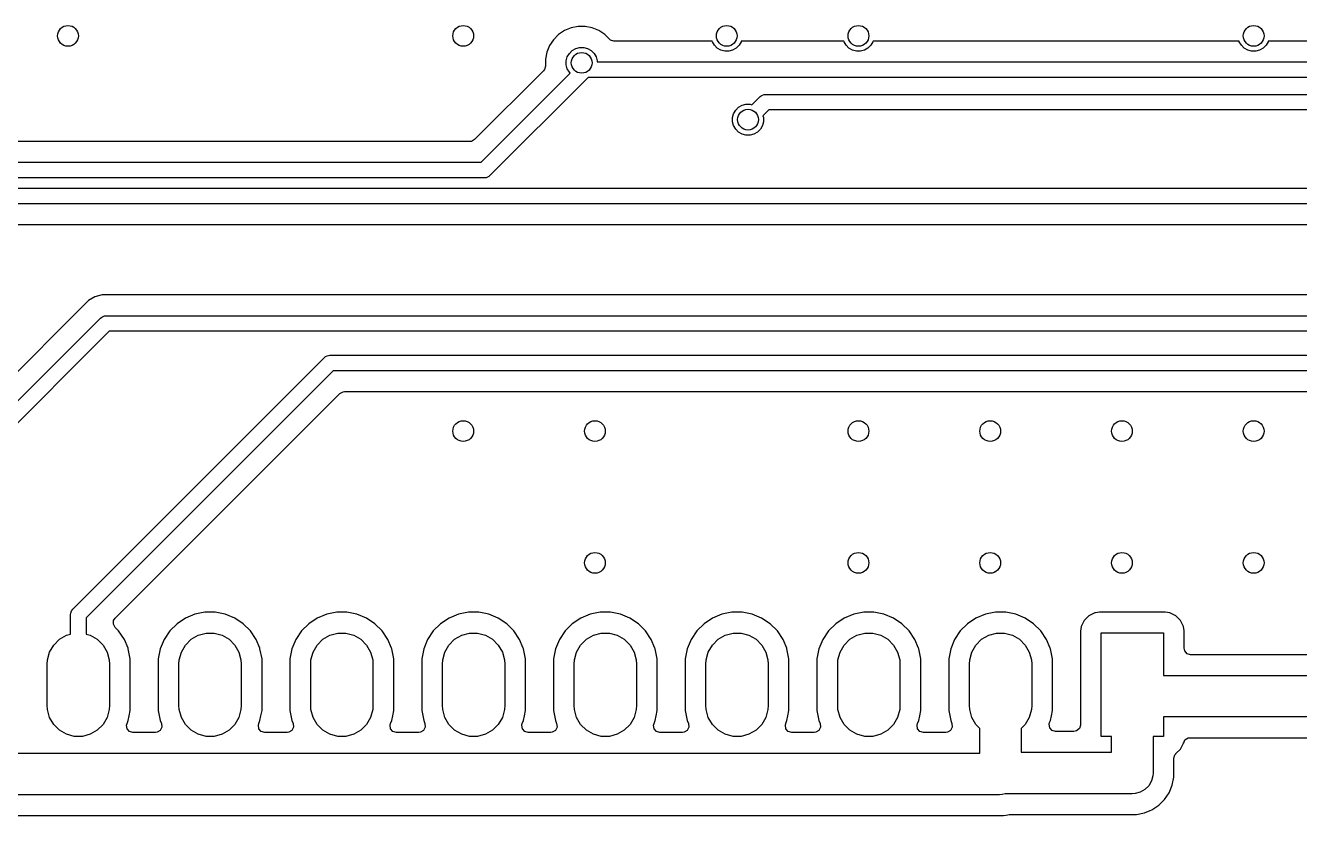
# Model space of a CAD drawing. Extents: x 2.6 to 14.2, y -9.4 to -3.8.
# Drawn here: x 4.151 to 5.118, y -8.422 to -7.823 of the extents above; entities that cross this region are included whole.
import ezdxf

# ---------------------------------------------------------------- set-up
doc = ezdxf.new("R2010")
doc.units = 0
doc.header["$MEASUREMENT"] = 0
doc.layers.add('BLACK', color=7, linetype='CONTINUOUS')

msp = doc.modelspace()

# ---------------------------------------------------------------- linework, layer by layer
at = {"layer": 'BLACK', "linetype": 'CONTINUOUS'}
for p, q in [((4.55558, -7.82959), (4.55174, -7.83344)), ((4.5601, -7.82658), (4.55558, -7.82959)), ((4.55558, -7.82959), (4.55558, -7.82959)), ((4.56512, -7.8245), (4.5601, -7.82658)), ((4.5601, -7.82658), (4.5601, -7.82658)), ((4.57045, -7.82344), (4.56512, -7.8245)), ((4.56512, -7.8245), (4.56512, -7.8245)), ((4.57588, -7.82344), (4.57045, -7.82344)), ((4.57045, -7.82344), (4.57045, -7.82344)), ((4.58121, -7.8245), (4.57588, -7.82344)), ((4.57588, -7.82344), (4.57588, -7.82344)), ((4.58622, -7.82658), (4.58121, -7.8245)), ((4.58121, -7.8245), (4.58121, -7.8245)), ((4.58623, -7.82658), (4.58622, -7.82658)), ((4.59074, -7.82959), (4.58623, -7.82658)), ((4.59422, -7.83307), (4.59074, -7.82959)), ((4.59074, -7.82959), (4.59074, -7.82959)), ((4.54872, -7.83795), (4.54664, -7.84297)), ((4.55174, -7.83344), (4.54872, -7.83795)), ((4.54872, -7.83795), (4.54872, -7.83795)), ((4.55174, -7.83344), (4.55174, -7.83344)), ((4.56379, -7.84383), (4.56597, -7.84165)), ((4.56597, -7.84165), (4.56864, -7.8401)), ((4.56864, -7.8401), (4.57162, -7.83931)), ((4.57162, -7.83931), (4.5747, -7.83931)), ((4.5747, -7.83931), (4.57768, -7.8401)), ((4.57768, -7.8401), (4.58035, -7.84165)), ((4.58035, -7.84165), (4.58253, -7.84383)), ((4.59503, -7.83372), (4.59422, -7.83307)), ((4.59767, -7.8345), (4.59503, -7.83372)), ((4.67217, -7.8345), (4.59767, -7.8345)), ((4.67232, -7.83506), (4.67217, -7.8345)), ((4.67386, -7.83773), (4.67232, -7.83506)), ((4.67604, -7.83991), (4.67386, -7.83773)), ((4.67871, -7.84146), (4.67604, -7.83991)), ((4.68169, -7.84225), (4.67871, -7.84146)), ((4.68478, -7.84225), (4.68169, -7.84225)), ((4.68775, -7.84146), (4.68478, -7.84225)), ((4.69042, -7.83991), (4.68775, -7.84146)), ((4.6926, -7.83773), (4.69042, -7.83991)), ((4.69415, -7.83506), (4.6926, -7.83773)), ((4.6943, -7.8345), (4.69415, -7.83506)), ((4.77217, -7.8345), (4.6943, -7.8345)), ((4.77232, -7.83506), (4.77217, -7.8345)), ((4.77386, -7.83773), (4.77232, -7.83506)), ((4.77604, -7.83991), (4.77386, -7.83773)), ((4.77871, -7.84146), (4.77604, -7.83991)), ((4.78169, -7.84225), (4.77871, -7.84146)), ((4.78478, -7.84225), (4.78169, -7.84225)), ((4.78775, -7.84146), (4.78478, -7.84225)), ((4.79042, -7.83991), (4.78775, -7.84146)), ((4.7926, -7.83773), (4.79042, -7.83991)), ((4.79415, -7.83506), (4.7926, -7.83773)), ((4.7943, -7.8345), (4.79415, -7.83506)), ((5.07217, -7.8345), (4.7943, -7.8345)), ((5.07232, -7.83506), (5.07217, -7.8345)), ((5.07386, -7.83773), (5.07232, -7.83506)), ((5.07604, -7.83991), (5.07386, -7.83773)), ((5.07871, -7.84146), (5.07604, -7.83991)), ((5.08169, -7.84225), (5.07871, -7.84146)), ((5.08478, -7.84225), (5.08169, -7.84225)), ((5.08775, -7.84146), (5.08478, -7.84225)), ((5.09042, -7.83991), (5.08775, -7.84146)), ((5.0926, -7.83773), (5.09042, -7.83991)), ((5.09415, -7.83506), (5.0926, -7.83773)), ((5.0943, -7.8345), (5.09415, -7.83506)), ((5.37842, -7.8345), (5.0943, -7.8345)), ((4.54664, -7.84297), (4.54558, -7.8483)), ((4.54558, -7.8483), (4.54558, -7.85352)), ((4.54664, -7.84297), (4.54664, -7.84297)), ((4.56145, -7.84947), (4.56225, -7.8465)), ((4.56145, -7.85256), (4.56145, -7.84947)), ((4.56225, -7.8465), (4.56379, -7.84383)), ((4.58253, -7.84383), (4.58407, -7.8465)), ((4.58407, -7.8465), (4.58487, -7.84947)), ((4.58487, -7.84947), (4.58487, -7.85027)), ((4.58487, -7.85027), (5.39248, -7.85027)), ((4.54415, -7.85697), (4.49183, -7.90929)), ((4.49693, -7.92649), (4.5645, -7.85892)), ((4.54481, -7.85616), (4.54415, -7.85697)), ((4.54558, -7.85352), (4.54481, -7.85616)), ((4.56225, -7.85554), (4.56145, -7.85256)), ((4.56379, -7.85821), (4.56225, -7.85554)), ((4.5645, -7.85892), (4.56379, -7.85821)), ((4.57795, -7.86204), (4.57734, -7.86279)), ((4.57832, -7.86208), (4.57795, -7.86204)), ((4.57734, -7.86279), (4.50355, -7.93657)), ((5.39492, -7.86208), (4.57832, -7.86208)), ((4.70238, -7.88282), (4.70852, -7.87668)), ((4.70852, -7.87668), (4.70942, -7.87595)), ((4.70942, -7.87595), (4.7103, -7.87558)), ((4.7103, -7.87558), (4.71155, -7.87507)), ((4.71155, -7.87507), (4.7127, -7.87495)), ((4.7127, -7.87495), (6.1221, -7.87495)), ((4.6877, -7.89261), (4.6885, -7.88963)), ((4.6885, -7.88963), (4.69004, -7.88696)), ((4.69004, -7.88696), (4.69222, -7.88478)), ((4.69222, -7.88478), (4.69489, -7.88324)), ((4.69489, -7.88324), (4.69787, -7.88244)), ((4.69787, -7.88244), (4.70095, -7.88244)), ((4.70095, -7.88244), (4.70238, -7.88282)), ((4.71515, -7.88676), (4.71074, -7.89118)), ((6.12454, -7.88676), (4.71515, -7.88676)), ((4.6877, -7.89569), (4.6877, -7.89261)), ((4.6885, -7.89867), (4.6877, -7.89569)), ((4.69004, -7.90134), (4.6885, -7.89867)), ((4.71032, -7.89867), (4.70878, -7.90134)), ((4.71112, -7.89569), (4.71032, -7.89867)), ((4.71074, -7.89118), (4.71112, -7.89261)), ((4.71112, -7.89261), (4.71112, -7.89569)), ((4.49183, -7.90929), (4.48941, -7.91061)), ((4.69222, -7.90352), (4.69004, -7.90134)), ((4.69489, -7.90506), (4.69222, -7.90352)), ((4.69787, -7.90586), (4.69489, -7.90506)), ((4.70095, -7.90586), (4.69787, -7.90586)), ((4.70393, -7.90506), (4.70095, -7.90586)), ((4.7066, -7.90352), (4.70393, -7.90506)), ((4.70878, -7.90134), (4.7066, -7.90352)), ((4.48838, -7.91072), (4.02694, -7.91072)), ((4.48941, -7.91061), (4.48838, -7.91072)), ((4.0298, -7.92649), (4.49693, -7.92649)), ((4.49938, -7.9383), (4.03224, -7.9383)), ((4.50053, -7.93819), (4.49938, -7.9383)), ((4.50163, -7.93773), (4.50053, -7.93819)), ((4.50266, -7.93731), (4.50163, -7.93773)), ((4.50355, -7.93657), (4.50266, -7.93731)), ((4.04632, -7.94624), (5.22906, -7.94624)), ((5.2315, -7.95806), (4.04877, -7.95806)), ((4.05732, -7.97382), (5.23436, -7.97382)), ((4.19878, -8.03152), (3.97376, -8.25654)), ((4.20372, -8.02867), (4.19878, -8.03152)), ((4.19878, -8.03152), (4.19878, -8.03152)), ((4.2064, -8.02795), (4.20372, -8.02867)), ((4.20372, -8.02867), (4.20372, -8.02867)), ((4.20372, -8.02867), (4.20372, -8.02867)), ((4.20924, -8.02719), (4.2064, -8.02795)), ((4.2064, -8.02795), (4.2064, -8.02795)), ((6.00595, -8.02719), (4.20924, -8.02719)), ((3.98693, -8.26567), (4.20791, -8.04469)), ((4.20791, -8.04469), (4.20881, -8.04395)), ((4.20881, -8.04395), (4.21006, -8.04344)), ((4.21006, -8.04344), (4.21094, -8.04307)), ((4.21094, -8.04307), (4.21209, -8.04296)), ((4.21209, -8.04296), (6.0145, -8.04296)), ((4.21454, -8.05477), (3.99701, -8.27229)), ((6.01695, -8.05477), (4.21454, -8.05477)), ((4.18693, -8.26567), (4.37788, -8.07472)), ((4.37788, -8.07472), (4.37878, -8.07398)), ((4.37878, -8.07398), (4.38003, -8.07347)), ((4.38003, -8.07347), (4.38091, -8.0731)), ((4.38091, -8.0731), (4.38206, -8.07299)), ((4.38206, -8.07299), (6.75609, -8.07299)), ((4.38451, -8.0848), (4.19701, -8.27229)), ((6.75853, -8.0848), (4.38451, -8.0848)), ((4.219, -8.2726), (4.38961, -8.102)), ((4.38961, -8.102), (4.39202, -8.10068)), ((4.39202, -8.10068), (4.39306, -8.10057)), ((4.39306, -8.10057), (6.73859, -8.10057)), ((4.18531, -8.26869), (4.18602, -8.26699)), ((4.18602, -8.26699), (4.1862, -8.26657)), ((4.1862, -8.26657), (4.18693, -8.26567)), ((4.28723, -8.26793), (4.27962, -8.26944)), ((4.29499, -8.26793), (4.28723, -8.26793)), ((4.28723, -8.26793), (4.28723, -8.26793)), ((4.3026, -8.26944), (4.29499, -8.26793)), ((4.29499, -8.26793), (4.29499, -8.26793)), ((4.38723, -8.26793), (4.37962, -8.26944)), ((4.39499, -8.26793), (4.38723, -8.26793)), ((4.38723, -8.26793), (4.38723, -8.26793)), ((4.4026, -8.26944), (4.39499, -8.26793)), ((4.39499, -8.26793), (4.39499, -8.26793)), ((4.48723, -8.26793), (4.47962, -8.26944)), ((4.49499, -8.26793), (4.48723, -8.26793)), ((4.48723, -8.26793), (4.48723, -8.26793)), ((4.5026, -8.26944), (4.49499, -8.26793)), ((4.49499, -8.26793), (4.49499, -8.26793)), ((4.58723, -8.26793), (4.57962, -8.26944)), ((4.59499, -8.26793), (4.58723, -8.26793)), ((4.58723, -8.26793), (4.58723, -8.26793)), ((4.6026, -8.26944), (4.59499, -8.26793)), ((4.59499, -8.26793), (4.59499, -8.26793)), ((4.68723, -8.26793), (4.67962, -8.26944)), ((4.69499, -8.26793), (4.68723, -8.26793)), ((4.68723, -8.26793), (4.68723, -8.26793)), ((4.7026, -8.26944), (4.69499, -8.26793)), ((4.69499, -8.26793), (4.69499, -8.26793)), ((4.78723, -8.26793), (4.77962, -8.26944)), ((4.79499, -8.26793), (4.78723, -8.26793)), ((4.78723, -8.26793), (4.78723, -8.26793)), ((4.8026, -8.26944), (4.79499, -8.26793)), ((4.79499, -8.26793), (4.79499, -8.26793)), ((4.88723, -8.26793), (4.87962, -8.26944)), ((4.89499, -8.26793), (4.88723, -8.26793)), ((4.88723, -8.26793), (4.88723, -8.26793)), ((4.9026, -8.26944), (4.89499, -8.26793)), ((4.89499, -8.26793), (4.89499, -8.26793)), ((4.96624, -8.26793), (4.96306, -8.26843)), ((5.01597, -8.26793), (4.96624, -8.26793)), ((5.01966, -8.26851), (5.01597, -8.26793)), ((4.1852, -8.26985), (4.18531, -8.26869)), ((4.1852, -8.28465), (4.1852, -8.26985)), ((4.19701, -8.27229), (4.19701, -8.28465)), ((4.21768, -8.27709), (4.21788, -8.27435)), ((4.219, -8.27951), (4.21768, -8.27709)), ((4.21788, -8.27435), (4.219, -8.2726)), ((4.266, -8.27672), (4.26051, -8.28221)), ((4.27245, -8.27241), (4.266, -8.27672)), ((4.266, -8.27672), (4.266, -8.27672)), ((4.27962, -8.26944), (4.27245, -8.27241)), ((4.27245, -8.27241), (4.27245, -8.27241)), ((4.27962, -8.26944), (4.27962, -8.26944)), ((4.30976, -8.27241), (4.3026, -8.26944)), ((4.3026, -8.26944), (4.3026, -8.26944)), ((4.31622, -8.27672), (4.30976, -8.27241)), ((4.30976, -8.27241), (4.30976, -8.27241)), ((4.3217, -8.28221), (4.31622, -8.27672)), ((4.31622, -8.27672), (4.31622, -8.27672)), ((4.366, -8.27672), (4.36051, -8.28221)), ((4.37245, -8.27241), (4.366, -8.27672)), ((4.366, -8.27672), (4.366, -8.27672)), ((4.37962, -8.26944), (4.37245, -8.27241)), ((4.37245, -8.27241), (4.37245, -8.27241)), ((4.37962, -8.26944), (4.37962, -8.26944)), ((4.40976, -8.27241), (4.4026, -8.26944)), ((4.4026, -8.26944), (4.4026, -8.26944)), ((4.41622, -8.27672), (4.40976, -8.27241)), ((4.40976, -8.27241), (4.40976, -8.27241)), ((4.4217, -8.28221), (4.41622, -8.27672)), ((4.41622, -8.27672), (4.41622, -8.27672)), ((4.466, -8.27672), (4.46051, -8.28221)), ((4.47245, -8.27241), (4.466, -8.27672)), ((4.466, -8.27672), (4.466, -8.27672)), ((4.47962, -8.26944), (4.47245, -8.27241)), ((4.47245, -8.27241), (4.47245, -8.27241)), ((4.47962, -8.26944), (4.47962, -8.26944)), ((4.50976, -8.27241), (4.5026, -8.26944)), ((4.5026, -8.26944), (4.5026, -8.26944)), ((4.51622, -8.27672), (4.50976, -8.27241)), ((4.50976, -8.27241), (4.50976, -8.27241)), ((4.5217, -8.28221), (4.51622, -8.27672)), ((4.51622, -8.27672), (4.51622, -8.27672)), ((4.566, -8.27672), (4.56051, -8.28221)), ((4.57245, -8.27241), (4.566, -8.27672)), ((4.566, -8.27672), (4.566, -8.27672)), ((4.57962, -8.26944), (4.57245, -8.27241)), ((4.57245, -8.27241), (4.57245, -8.27241)), ((4.57962, -8.26944), (4.57962, -8.26944)), ((4.60976, -8.27241), (4.6026, -8.26944)), ((4.6026, -8.26944), (4.6026, -8.26944)), ((4.61622, -8.27672), (4.60976, -8.27241)), ((4.60976, -8.27241), (4.60976, -8.27241)), ((4.6217, -8.28221), (4.61622, -8.27672)), ((4.61622, -8.27672), (4.61622, -8.27672)), ((4.666, -8.27672), (4.66051, -8.28221)), ((4.67245, -8.27241), (4.666, -8.27672)), ((4.666, -8.27672), (4.666, -8.27672)), ((4.67962, -8.26944), (4.67245, -8.27241)), ((4.67245, -8.27241), (4.67245, -8.27241)), ((4.67962, -8.26944), (4.67962, -8.26944)), ((4.70976, -8.27241), (4.7026, -8.26944)), ((4.7026, -8.26944), (4.7026, -8.26944)), ((4.71622, -8.27672), (4.70976, -8.27241)), ((4.70976, -8.27241), (4.70976, -8.27241)), ((4.7217, -8.28221), (4.71622, -8.27672)), ((4.71622, -8.27672), (4.71622, -8.27672)), ((4.766, -8.27672), (4.76051, -8.28221)), ((4.77245, -8.27241), (4.766, -8.27672)), ((4.766, -8.27672), (4.766, -8.27672)), ((4.77962, -8.26944), (4.77245, -8.27241)), ((4.77245, -8.27241), (4.77245, -8.27241)), ((4.77962, -8.26944), (4.77962, -8.26944)), ((4.80976, -8.27241), (4.8026, -8.26944)), ((4.8026, -8.26944), (4.8026, -8.26944)), ((4.81622, -8.27672), (4.80976, -8.27241)), ((4.80976, -8.27241), (4.80976, -8.27241)), ((4.8217, -8.28221), (4.81622, -8.27672)), ((4.81622, -8.27672), (4.81622, -8.27672)), ((4.866, -8.27672), (4.86051, -8.28221)), ((4.87245, -8.27241), (4.866, -8.27672)), ((4.866, -8.27672), (4.866, -8.27672)), ((4.87962, -8.26944), (4.87245, -8.27241)), ((4.87245, -8.27241), (4.87245, -8.27241)), ((4.87962, -8.26944), (4.87962, -8.26944)), ((4.90976, -8.27241), (4.9026, -8.26944)), ((4.9026, -8.26944), (4.9026, -8.26944)), ((4.91622, -8.27672), (4.90976, -8.27241)), ((4.90976, -8.27241), (4.90976, -8.27241)), ((4.9217, -8.28221), (4.91622, -8.27672)), ((4.91622, -8.27672), (4.91622, -8.27672)), ((4.95435, -8.27473), (4.9523, -8.27876)), ((4.95457, -8.27431), (4.95435, -8.27473)), ((4.9581, -8.27078), (4.95457, -8.27431)), ((4.95457, -8.27431), (4.95457, -8.27431)), ((4.95457, -8.27431), (4.95457, -8.27431)), ((4.96255, -8.26851), (4.9581, -8.27078)), ((4.9581, -8.27078), (4.9581, -8.27078)), ((4.9581, -8.27078), (4.9581, -8.27078)), ((4.96306, -8.26843), (4.96255, -8.26851)), ((5.02103, -8.26921), (5.01966, -8.26851)), ((5.02411, -8.27078), (5.02103, -8.26921)), ((5.02764, -8.27431), (5.02411, -8.27078)), ((5.02411, -8.27078), (5.02411, -8.27078)), ((5.02411, -8.27078), (5.02411, -8.27078)), ((5.02991, -8.27876), (5.02764, -8.27431)), ((5.02764, -8.27431), (5.02764, -8.27431)), ((5.02764, -8.27431), (5.02764, -8.27431)), ((4.17673, -8.28857), (4.18207, -8.28549)), ((4.18207, -8.28549), (4.1852, -8.28465)), ((4.19701, -8.28465), (4.20015, -8.28549)), ((4.20015, -8.28549), (4.20549, -8.28857)), ((4.2217, -8.28221), (4.219, -8.27951)), ((4.22601, -8.28866), (4.2217, -8.28221)), ((4.2217, -8.28221), (4.2217, -8.28221)), ((4.26051, -8.28221), (4.2562, -8.28866)), ((4.26051, -8.28221), (4.26051, -8.28221)), ((4.27673, -8.28857), (4.28207, -8.28549)), ((4.28207, -8.28549), (4.28802, -8.28389)), ((4.28802, -8.28389), (4.29419, -8.28389)), ((4.29419, -8.28389), (4.30015, -8.28549)), ((4.30015, -8.28549), (4.30549, -8.28857)), ((4.32601, -8.28866), (4.3217, -8.28221)), ((4.3217, -8.28221), (4.3217, -8.28221)), ((4.36051, -8.28221), (4.3562, -8.28866)), ((4.36051, -8.28221), (4.36051, -8.28221)), ((4.37673, -8.28857), (4.38207, -8.28549)), ((4.38207, -8.28549), (4.38802, -8.28389)), ((4.38802, -8.28389), (4.39419, -8.28389)), ((4.39419, -8.28389), (4.40015, -8.28549)), ((4.40015, -8.28549), (4.40549, -8.28857)), ((4.42601, -8.28866), (4.4217, -8.28221)), ((4.4217, -8.28221), (4.4217, -8.28221)), ((4.46051, -8.28221), (4.4562, -8.28866)), ((4.46051, -8.28221), (4.46051, -8.28221)), ((4.47673, -8.28857), (4.48207, -8.28549)), ((4.48207, -8.28549), (4.48802, -8.28389)), ((4.48802, -8.28389), (4.49419, -8.28389)), ((4.49419, -8.28389), (4.50015, -8.28549)), ((4.50015, -8.28549), (4.50549, -8.28857)), ((4.52601, -8.28866), (4.5217, -8.28221)), ((4.5217, -8.28221), (4.5217, -8.28221)), ((4.56051, -8.28221), (4.5562, -8.28866)), ((4.56051, -8.28221), (4.56051, -8.28221)), ((4.57673, -8.28857), (4.58207, -8.28549)), ((4.58207, -8.28549), (4.58802, -8.28389)), ((4.58802, -8.28389), (4.59419, -8.28389)), ((4.59419, -8.28389), (4.60015, -8.28549)), ((4.60015, -8.28549), (4.60549, -8.28857)), ((4.62601, -8.28866), (4.6217, -8.28221)), ((4.6217, -8.28221), (4.6217, -8.28221)), ((4.66051, -8.28221), (4.6562, -8.28866)), ((4.66051, -8.28221), (4.66051, -8.28221)), ((4.67673, -8.28857), (4.68207, -8.28549)), ((4.68207, -8.28549), (4.68802, -8.28389)), ((4.68802, -8.28389), (4.69419, -8.28389)), ((4.69419, -8.28389), (4.70015, -8.28549)), ((4.70015, -8.28549), (4.70549, -8.28857)), ((4.72601, -8.28866), (4.7217, -8.28221)), ((4.7217, -8.28221), (4.7217, -8.28221)), ((4.76051, -8.28221), (4.7562, -8.28866)), ((4.76051, -8.28221), (4.76051, -8.28221)), ((4.77673, -8.28857), (4.78207, -8.28549)), ((4.78207, -8.28549), (4.78802, -8.28389)), ((4.78802, -8.28389), (4.79419, -8.28389)), ((4.79419, -8.28389), (4.80015, -8.28549)), ((4.80015, -8.28549), (4.80549, -8.28857)), ((4.82601, -8.28866), (4.8217, -8.28221)), ((4.8217, -8.28221), (4.8217, -8.28221)), ((4.86051, -8.28221), (4.8562, -8.28866)), ((4.86051, -8.28221), (4.86051, -8.28221)), ((4.87673, -8.28857), (4.88207, -8.28549)), ((4.88207, -8.28549), (4.88802, -8.28389)), ((4.88802, -8.28389), (4.89419, -8.28389)), ((4.89419, -8.28389), (4.90015, -8.28549)), ((4.90015, -8.28549), (4.90549, -8.28857)), ((4.92601, -8.28866), (4.9217, -8.28221)), ((4.9217, -8.28221), (4.9217, -8.28221)), ((4.9523, -8.27876), (4.95172, -8.28245)), ((4.95172, -8.28245), (4.95172, -8.28245)), ((4.95172, -8.28245), (4.95172, -8.28245)), ((4.95172, -8.28245), (4.95172, -8.31993)), ((4.96748, -8.36243), (4.96748, -8.28369)), ((4.96748, -8.28369), (5.01473, -8.28369)), ((5.01473, -8.28369), (5.01473, -8.316)), ((5.03043, -8.28206), (5.02991, -8.27876)), ((5.0305, -8.28245), (5.03043, -8.28206)), ((5.0305, -8.29535), (5.0305, -8.28245)), ((4.16928, -8.29828), (4.17237, -8.29293)), ((4.17237, -8.29293), (4.17673, -8.28857)), ((4.20549, -8.28857), (4.20985, -8.29293)), ((4.20985, -8.29293), (4.21293, -8.29828)), ((4.22879, -8.29535), (4.22601, -8.28866)), ((4.22601, -8.28866), (4.22601, -8.28866)), ((4.22898, -8.29583), (4.22879, -8.29535)), ((4.2305, -8.30344), (4.22898, -8.29583)), ((4.22898, -8.29583), (4.22898, -8.29583)), ((4.22898, -8.29583), (4.22898, -8.29583)), ((4.25323, -8.29583), (4.25172, -8.30344)), ((4.2562, -8.28866), (4.25323, -8.29583)), ((4.25323, -8.29583), (4.25323, -8.29583)), ((4.2562, -8.28866), (4.2562, -8.28866)), ((4.26928, -8.29828), (4.27237, -8.29293)), ((4.27237, -8.29293), (4.27673, -8.28857)), ((4.30549, -8.28857), (4.30985, -8.29293)), ((4.30985, -8.29293), (4.31293, -8.29828)), ((4.32879, -8.29535), (4.32601, -8.28866)), ((4.32601, -8.28866), (4.32601, -8.28866)), ((4.32898, -8.29583), (4.32879, -8.29535)), ((4.3305, -8.30344), (4.32898, -8.29583)), ((4.32898, -8.29583), (4.32898, -8.29583)), ((4.32898, -8.29583), (4.32898, -8.29583)), ((4.35323, -8.29583), (4.35172, -8.30344)), ((4.3562, -8.28866), (4.35323, -8.29583)), ((4.35323, -8.29583), (4.35323, -8.29583)), ((4.3562, -8.28866), (4.3562, -8.28866)), ((4.36928, -8.29828), (4.37237, -8.29293)), ((4.37237, -8.29293), (4.37673, -8.28857)), ((4.40549, -8.28857), (4.40985, -8.29293)), ((4.40985, -8.29293), (4.41293, -8.29828)), ((4.42879, -8.29535), (4.42601, -8.28866)), ((4.42601, -8.28866), (4.42601, -8.28866)), ((4.42898, -8.29583), (4.42879, -8.29535)), ((4.4305, -8.30344), (4.42898, -8.29583)), ((4.42898, -8.29583), (4.42898, -8.29583)), ((4.42898, -8.29583), (4.42898, -8.29583)), ((4.45323, -8.29583), (4.45172, -8.30344)), ((4.4562, -8.28866), (4.45323, -8.29583)), ((4.45323, -8.29583), (4.45323, -8.29583)), ((4.4562, -8.28866), (4.4562, -8.28866)), ((4.46928, -8.29828), (4.47237, -8.29293)), ((4.47237, -8.29293), (4.47673, -8.28857)), ((4.50549, -8.28857), (4.50985, -8.29293)), ((4.50985, -8.29293), (4.51293, -8.29828)), ((4.52879, -8.29535), (4.52601, -8.28866)), ((4.52601, -8.28866), (4.52601, -8.28866)), ((4.52898, -8.29583), (4.52879, -8.29535)), ((4.5305, -8.30344), (4.52898, -8.29583)), ((4.52898, -8.29583), (4.52898, -8.29583)), ((4.52898, -8.29583), (4.52898, -8.29583)), ((4.55323, -8.29583), (4.55172, -8.30344)), ((4.5562, -8.28866), (4.55323, -8.29583)), ((4.55323, -8.29583), (4.55323, -8.29583)), ((4.5562, -8.28866), (4.5562, -8.28866)), ((4.56928, -8.29828), (4.57237, -8.29293)), ((4.57237, -8.29293), (4.57673, -8.28857)), ((4.60549, -8.28857), (4.60985, -8.29293)), ((4.60985, -8.29293), (4.61293, -8.29828)), ((4.62879, -8.29535), (4.62601, -8.28866)), ((4.62601, -8.28866), (4.62601, -8.28866)), ((4.62898, -8.29583), (4.62879, -8.29535)), ((4.6305, -8.30344), (4.62898, -8.29583)), ((4.62898, -8.29583), (4.62898, -8.29583)), ((4.62898, -8.29583), (4.62898, -8.29583)), ((4.65323, -8.29583), (4.65172, -8.30344)), ((4.6562, -8.28866), (4.65323, -8.29583)), ((4.65323, -8.29583), (4.65323, -8.29583)), ((4.6562, -8.28866), (4.6562, -8.28866)), ((4.66928, -8.29828), (4.67237, -8.29293)), ((4.67237, -8.29293), (4.67673, -8.28857)), ((4.70549, -8.28857), (4.70985, -8.29293)), ((4.70985, -8.29293), (4.71293, -8.29828)), ((4.72879, -8.29535), (4.72601, -8.28866)), ((4.72601, -8.28866), (4.72601, -8.28866)), ((4.72898, -8.29583), (4.72879, -8.29535)), ((4.7305, -8.30344), (4.72898, -8.29583)), ((4.72898, -8.29583), (4.72898, -8.29583)), ((4.72898, -8.29583), (4.72898, -8.29583)), ((4.75323, -8.29583), (4.75172, -8.30344)), ((4.7562, -8.28866), (4.75323, -8.29583)), ((4.75323, -8.29583), (4.75323, -8.29583)), ((4.7562, -8.28866), (4.7562, -8.28866)), ((4.76928, -8.29828), (4.77237, -8.29293)), ((4.77237, -8.29293), (4.77673, -8.28857)), ((4.80549, -8.28857), (4.80985, -8.29293)), ((4.80985, -8.29293), (4.81293, -8.29828)), ((4.82879, -8.29535), (4.82601, -8.28866)), ((4.82601, -8.28866), (4.82601, -8.28866)), ((4.82898, -8.29583), (4.82879, -8.29535)), ((4.8305, -8.30344), (4.82898, -8.29583)), ((4.82898, -8.29583), (4.82898, -8.29583)), ((4.82898, -8.29583), (4.82898, -8.29583)), ((4.85323, -8.29583), (4.85172, -8.30344)), ((4.8562, -8.28866), (4.85323, -8.29583)), ((4.85323, -8.29583), (4.85323, -8.29583)), ((4.8562, -8.28866), (4.8562, -8.28866)), ((4.86928, -8.29828), (4.87237, -8.29293)), ((4.87237, -8.29293), (4.87673, -8.28857)), ((4.90549, -8.28857), (4.90985, -8.29293)), ((4.90985, -8.29293), (4.91293, -8.29828)), ((4.92879, -8.29535), (4.92601, -8.28866)), ((4.92601, -8.28866), (4.92601, -8.28866)), ((4.92898, -8.29583), (4.92879, -8.29535)), ((4.9305, -8.30344), (4.92898, -8.29583)), ((4.92898, -8.29583), (4.92898, -8.29583)), ((4.92898, -8.29583), (4.92898, -8.29583)), ((5.03094, -8.29738), (5.0305, -8.29535)), ((4.16748, -8.30731), (4.16769, -8.30423)), ((4.16769, -8.30423), (4.16928, -8.29828)), ((4.21293, -8.29828), (4.21453, -8.30423)), ((4.21453, -8.30423), (4.21473, -8.30731)), ((4.2305, -8.34269), (4.2305, -8.30344)), ((4.25172, -8.30344), (4.25172, -8.30344)), ((4.25172, -8.30344), (4.25172, -8.34269)), ((4.26748, -8.30731), (4.26769, -8.30423)), ((4.26769, -8.30423), (4.26928, -8.29828)), ((4.31293, -8.29828), (4.31453, -8.30423)), ((4.31453, -8.30423), (4.31473, -8.30731)), ((4.3305, -8.34269), (4.3305, -8.30344)), ((4.35172, -8.30344), (4.35172, -8.30344)), ((4.35172, -8.30344), (4.35172, -8.34269)), ((4.36748, -8.30731), (4.36769, -8.30423)), ((4.36769, -8.30423), (4.36928, -8.29828)), ((4.41293, -8.29828), (4.41453, -8.30423)), ((4.41453, -8.30423), (4.41473, -8.30731)), ((4.4305, -8.34269), (4.4305, -8.30344)), ((4.45172, -8.30344), (4.45172, -8.30344)), ((4.45172, -8.30344), (4.45172, -8.34269)), ((4.46748, -8.30731), (4.46769, -8.30423)), ((4.46769, -8.30423), (4.46928, -8.29828)), ((4.51293, -8.29828), (4.51453, -8.30423)), ((4.51453, -8.30423), (4.51473, -8.30731)), ((4.5305, -8.34269), (4.5305, -8.30344)), ((4.55172, -8.30344), (4.55172, -8.30344)), ((4.55172, -8.30344), (4.55172, -8.34269)), ((4.56748, -8.30731), (4.56769, -8.30423)), ((4.56769, -8.30423), (4.56928, -8.29828)), ((4.61293, -8.29828), (4.61453, -8.30423)), ((4.61453, -8.30423), (4.61473, -8.30731)), ((4.6305, -8.34269), (4.6305, -8.30344)), ((4.65172, -8.30344), (4.65172, -8.30344)), ((4.65172, -8.30344), (4.65172, -8.34269)), ((4.66748, -8.30731), (4.66769, -8.30423)), ((4.66769, -8.30423), (4.66928, -8.29828)), ((4.71293, -8.29828), (4.71453, -8.30423)), ((4.71453, -8.30423), (4.71473, -8.30731)), ((4.7305, -8.34269), (4.7305, -8.30344)), ((4.75172, -8.30344), (4.75172, -8.30344)), ((4.75172, -8.30344), (4.75172, -8.34269)), ((4.76748, -8.30731), (4.76769, -8.30423)), ((4.76769, -8.30423), (4.76928, -8.29828)), ((4.81293, -8.29828), (4.81453, -8.30423)), ((4.81453, -8.30423), (4.81473, -8.30731)), ((4.8305, -8.34269), (4.8305, -8.30344)), ((4.85172, -8.30344), (4.85172, -8.30344)), ((4.85172, -8.30344), (4.85172, -8.34269)), ((4.86748, -8.30731), (4.86769, -8.30423)), ((4.86769, -8.30423), (4.86928, -8.29828)), ((4.91293, -8.29828), (4.91453, -8.30423)), ((4.91453, -8.30423), (4.91473, -8.30731)), ((4.9305, -8.34269), (4.9305, -8.30344)), ((5.03274, -8.29946), (5.03094, -8.29738)), ((5.03538, -8.30023), (5.03274, -8.29946)), ((5.13489, -8.30023), (5.03538, -8.30023)), ((4.16748, -8.33881), (4.16748, -8.30731)), ((4.21473, -8.30731), (4.21473, -8.33881)), ((4.26748, -8.33881), (4.26748, -8.30731)), ((4.31473, -8.30731), (4.31473, -8.33881)), ((4.36748, -8.33881), (4.36748, -8.30731)), ((4.41473, -8.30731), (4.41473, -8.33881)), ((4.46748, -8.33881), (4.46748, -8.30731)), ((4.51473, -8.30731), (4.51473, -8.33881)), ((4.56748, -8.33881), (4.56748, -8.30731)), ((4.61473, -8.30731), (4.61473, -8.33881)), ((4.66748, -8.33881), (4.66748, -8.30731)), ((4.71473, -8.30731), (4.71473, -8.33881)), ((4.76748, -8.33881), (4.76748, -8.30731)), ((4.81473, -8.30731), (4.81473, -8.33881)), ((4.86748, -8.33881), (4.86748, -8.30731)), ((4.91473, -8.30731), (4.91473, -8.33881)), ((5.01473, -8.316), (6.98433, -8.316)), ((4.95172, -8.31993), (4.95172, -8.35366)), ((4.16769, -8.34189), (4.16748, -8.33881)), ((4.16928, -8.34785), (4.16769, -8.34189)), ((4.21453, -8.34189), (4.21293, -8.34785)), ((4.21473, -8.33881), (4.21453, -8.34189)), ((4.22971, -8.34666), (4.2305, -8.34269)), ((4.25172, -8.34269), (4.25172, -8.34269)), ((4.25172, -8.34269), (4.25172, -8.34269)), ((4.25172, -8.34269), (4.25323, -8.3503)), ((4.26769, -8.34189), (4.26748, -8.33881)), ((4.26928, -8.34785), (4.26769, -8.34189)), ((4.31453, -8.34189), (4.31293, -8.34785)), ((4.31473, -8.33881), (4.31453, -8.34189)), ((4.32971, -8.34666), (4.3305, -8.34269)), ((4.35172, -8.34269), (4.35172, -8.34269)), ((4.35172, -8.34269), (4.35172, -8.34269)), ((4.35172, -8.34269), (4.35323, -8.3503)), ((4.36769, -8.34189), (4.36748, -8.33881)), ((4.36928, -8.34785), (4.36769, -8.34189)), ((4.41453, -8.34189), (4.41293, -8.34785)), ((4.41473, -8.33881), (4.41453, -8.34189)), ((4.42971, -8.34666), (4.4305, -8.34269)), ((4.45172, -8.34269), (4.45172, -8.34269)), ((4.45172, -8.34269), (4.45172, -8.34269)), ((4.45172, -8.34269), (4.45323, -8.3503)), ((4.46769, -8.34189), (4.46748, -8.33881)), ((4.46928, -8.34785), (4.46769, -8.34189)), ((4.51453, -8.34189), (4.51293, -8.34785)), ((4.51473, -8.33881), (4.51453, -8.34189)), ((4.52971, -8.34666), (4.5305, -8.34269)), ((4.55172, -8.34269), (4.55172, -8.34269)), ((4.55172, -8.34269), (4.55172, -8.34269)), ((4.55172, -8.34269), (4.55323, -8.3503)), ((4.56769, -8.34189), (4.56748, -8.33881)), ((4.56928, -8.34785), (4.56769, -8.34189)), ((4.61453, -8.34189), (4.61293, -8.34785)), ((4.61473, -8.33881), (4.61453, -8.34189)), ((4.62971, -8.34666), (4.6305, -8.34269)), ((4.65172, -8.34269), (4.65172, -8.34269)), ((4.65172, -8.34269), (4.65172, -8.34269)), ((4.65172, -8.34269), (4.65323, -8.3503)), ((4.66769, -8.34189), (4.66748, -8.33881)), ((4.66928, -8.34785), (4.66769, -8.34189)), ((4.71453, -8.34189), (4.71293, -8.34785)), ((4.71473, -8.33881), (4.71453, -8.34189)), ((4.72971, -8.34666), (4.7305, -8.34269)), ((4.75172, -8.34269), (4.75172, -8.34269)), ((4.75172, -8.34269), (4.75172, -8.34269)), ((4.75172, -8.34269), (4.75323, -8.3503)), ((4.76769, -8.34189), (4.76748, -8.33881)), ((4.76928, -8.34785), (4.76769, -8.34189)), ((4.81453, -8.34189), (4.81293, -8.34785)), ((4.81473, -8.33881), (4.81453, -8.34189)), ((4.82971, -8.34666), (4.8305, -8.34269)), ((4.85172, -8.34269), (4.85172, -8.34269)), ((4.85172, -8.34269), (4.85172, -8.34269)), ((4.85172, -8.34269), (4.85323, -8.3503)), ((4.86769, -8.34189), (4.86748, -8.33881)), ((4.86928, -8.34785), (4.86769, -8.34189)), ((4.91453, -8.34189), (4.91293, -8.34785)), ((4.91473, -8.33881), (4.91453, -8.34189)), ((4.92971, -8.34666), (4.9305, -8.34269)), ((4.17237, -8.35319), (4.16928, -8.34785)), ((4.17673, -8.35755), (4.17237, -8.35319)), ((4.20985, -8.35319), (4.20549, -8.35755)), ((4.21293, -8.34785), (4.20985, -8.35319)), ((4.22774, -8.3537), (4.22806, -8.35252)), ((4.22813, -8.35642), (4.22774, -8.3537)), ((4.22806, -8.35252), (4.22898, -8.3503)), ((4.22898, -8.3503), (4.22971, -8.34666)), ((4.25444, -8.35526), (4.25321, -8.35772)), ((4.25323, -8.3503), (4.25323, -8.3503)), ((4.25323, -8.3503), (4.25415, -8.35252)), ((4.25415, -8.35252), (4.25444, -8.35526)), ((4.27237, -8.35319), (4.26928, -8.34785)), ((4.27673, -8.35755), (4.27237, -8.35319)), ((4.30985, -8.35319), (4.30549, -8.35755)), ((4.31293, -8.34785), (4.30985, -8.35319)), ((4.32774, -8.3537), (4.32806, -8.35252)), ((4.32813, -8.35642), (4.32774, -8.3537)), ((4.32806, -8.35252), (4.32898, -8.3503)), ((4.32898, -8.3503), (4.32971, -8.34666)), ((4.35444, -8.35526), (4.35321, -8.35772)), ((4.35323, -8.3503), (4.35323, -8.3503)), ((4.35323, -8.3503), (4.35415, -8.35252)), ((4.35415, -8.35252), (4.35444, -8.35526)), ((4.37237, -8.35319), (4.36928, -8.34785)), ((4.37673, -8.35755), (4.37237, -8.35319)), ((4.40985, -8.35319), (4.40549, -8.35755)), ((4.41293, -8.34785), (4.40985, -8.35319)), ((4.42774, -8.3537), (4.42806, -8.35252)), ((4.42813, -8.35642), (4.42774, -8.3537)), ((4.42806, -8.35252), (4.42898, -8.3503)), ((4.42898, -8.3503), (4.42971, -8.34666)), ((4.45444, -8.35526), (4.45321, -8.35772)), ((4.45323, -8.3503), (4.45323, -8.3503)), ((4.45323, -8.3503), (4.45415, -8.35252)), ((4.45415, -8.35252), (4.45444, -8.35526)), ((4.47237, -8.35319), (4.46928, -8.34785)), ((4.47673, -8.35755), (4.47237, -8.35319)), ((4.50985, -8.35319), (4.50549, -8.35755)), ((4.51293, -8.34785), (4.50985, -8.35319)), ((4.52774, -8.3537), (4.52806, -8.35252)), ((4.52813, -8.35642), (4.52774, -8.3537)), ((4.52806, -8.35252), (4.52898, -8.3503)), ((4.52898, -8.3503), (4.52971, -8.34666)), ((4.55444, -8.35526), (4.55321, -8.35772)), ((4.55323, -8.3503), (4.55323, -8.3503)), ((4.55323, -8.3503), (4.55415, -8.35252)), ((4.55415, -8.35252), (4.55444, -8.35526)), ((4.57237, -8.35319), (4.56928, -8.34785)), ((4.57673, -8.35755), (4.57237, -8.35319)), ((4.60985, -8.35319), (4.60549, -8.35755)), ((4.61293, -8.34785), (4.60985, -8.35319)), ((4.62774, -8.3537), (4.62806, -8.35252)), ((4.62813, -8.35642), (4.62774, -8.3537)), ((4.62806, -8.35252), (4.62898, -8.3503)), ((4.62898, -8.3503), (4.62971, -8.34666)), ((4.65444, -8.35526), (4.65321, -8.35772)), ((4.65323, -8.3503), (4.65323, -8.3503)), ((4.65323, -8.3503), (4.65415, -8.35252)), ((4.65415, -8.35252), (4.65444, -8.35526)), ((4.67237, -8.35319), (4.66928, -8.34785)), ((4.67673, -8.35755), (4.67237, -8.35319)), ((4.70985, -8.35319), (4.70549, -8.35755)), ((4.71293, -8.34785), (4.70985, -8.35319)), ((4.72774, -8.3537), (4.72806, -8.35252)), ((4.72813, -8.35642), (4.72774, -8.3537)), ((4.72806, -8.35252), (4.72898, -8.3503)), ((4.72898, -8.3503), (4.72971, -8.34666)), ((4.75444, -8.35526), (4.75321, -8.35772)), ((4.75323, -8.3503), (4.75323, -8.3503)), ((4.75323, -8.3503), (4.75415, -8.35252)), ((4.75415, -8.35252), (4.75444, -8.35526)), ((4.77237, -8.35319), (4.76928, -8.34785)), ((4.77673, -8.35755), (4.77237, -8.35319)), ((4.80985, -8.35319), (4.80549, -8.35755)), ((4.81293, -8.34785), (4.80985, -8.35319)), ((4.82774, -8.3537), (4.82806, -8.35252)), ((4.82813, -8.35642), (4.82774, -8.3537)), ((4.82806, -8.35252), (4.82898, -8.3503)), ((4.82898, -8.3503), (4.82971, -8.34666)), ((4.85444, -8.35526), (4.85321, -8.35772)), ((4.85323, -8.3503), (4.85323, -8.3503)), ((4.85323, -8.3503), (4.85415, -8.35252)), ((4.85415, -8.35252), (4.85444, -8.35526)), ((4.87237, -8.35319), (4.86928, -8.34785)), ((4.87536, -8.35618), (4.87237, -8.35319)), ((4.90985, -8.35319), (4.90685, -8.35618)), ((4.91293, -8.34785), (4.90985, -8.35319)), ((4.92804, -8.35297), (4.92836, -8.35179)), ((4.92843, -8.35569), (4.92804, -8.35297)), ((4.92836, -8.35179), (4.92898, -8.3503)), ((4.92898, -8.3503), (4.92971, -8.34666)), ((4.95172, -8.35366), (4.95094, -8.3563)), ((6.97781, -8.3475), (5.01473, -8.3475)), ((5.01473, -8.3475), (5.01473, -8.36243)), ((4.18207, -8.36063), (4.17673, -8.35755)), ((4.18802, -8.36223), (4.18207, -8.36063)), ((4.19419, -8.36223), (4.18802, -8.36223)), ((4.20015, -8.36063), (4.19419, -8.36223)), ((4.20549, -8.35755), (4.20015, -8.36063)), ((4.22993, -8.3585), (4.22813, -8.35642)), ((4.23257, -8.35927), (4.22993, -8.3585)), ((4.24964, -8.35927), (4.23257, -8.35927)), ((4.25085, -8.35912), (4.24964, -8.35927)), ((4.25321, -8.35772), (4.25085, -8.35912)), ((4.28207, -8.36063), (4.27673, -8.35755)), ((4.28802, -8.36223), (4.28207, -8.36063)), ((4.29419, -8.36223), (4.28802, -8.36223)), ((4.30015, -8.36063), (4.29419, -8.36223)), ((4.30549, -8.35755), (4.30015, -8.36063)), ((4.32993, -8.3585), (4.32813, -8.35642)), ((4.33257, -8.35927), (4.32993, -8.3585)), ((4.34964, -8.35927), (4.33257, -8.35927)), ((4.35085, -8.35912), (4.34964, -8.35927)), ((4.35321, -8.35772), (4.35085, -8.35912)), ((4.38207, -8.36063), (4.37673, -8.35755)), ((4.38802, -8.36223), (4.38207, -8.36063)), ((4.39419, -8.36223), (4.38802, -8.36223)), ((4.40015, -8.36063), (4.39419, -8.36223)), ((4.40549, -8.35755), (4.40015, -8.36063)), ((4.42993, -8.3585), (4.42813, -8.35642)), ((4.43257, -8.35927), (4.42993, -8.3585)), ((4.44964, -8.35927), (4.43257, -8.35927)), ((4.45085, -8.35912), (4.44964, -8.35927)), ((4.45321, -8.35772), (4.45085, -8.35912)), ((4.48207, -8.36063), (4.47673, -8.35755)), ((4.48802, -8.36223), (4.48207, -8.36063)), ((4.49419, -8.36223), (4.48802, -8.36223)), ((4.50015, -8.36063), (4.49419, -8.36223)), ((4.50549, -8.35755), (4.50015, -8.36063)), ((4.52993, -8.3585), (4.52813, -8.35642)), ((4.53257, -8.35927), (4.52993, -8.3585)), ((4.54964, -8.35927), (4.53257, -8.35927)), ((4.55085, -8.35912), (4.54964, -8.35927)), ((4.55321, -8.35772), (4.55085, -8.35912)), ((4.58207, -8.36063), (4.57673, -8.35755)), ((4.58802, -8.36223), (4.58207, -8.36063)), ((4.59419, -8.36223), (4.58802, -8.36223)), ((4.60015, -8.36063), (4.59419, -8.36223)), ((4.60549, -8.35755), (4.60015, -8.36063)), ((4.62993, -8.3585), (4.62813, -8.35642)), ((4.63257, -8.35927), (4.62993, -8.3585)), ((4.64964, -8.35927), (4.63257, -8.35927)), ((4.65085, -8.35912), (4.64964, -8.35927)), ((4.65321, -8.35772), (4.65085, -8.35912)), ((4.68207, -8.36063), (4.67673, -8.35755)), ((4.68802, -8.36223), (4.68207, -8.36063)), ((4.69419, -8.36223), (4.68802, -8.36223)), ((4.70015, -8.36063), (4.69419, -8.36223)), ((4.70549, -8.35755), (4.70015, -8.36063)), ((4.72993, -8.3585), (4.72813, -8.35642)), ((4.73257, -8.35927), (4.72993, -8.3585)), ((4.74964, -8.35927), (4.73257, -8.35927)), ((4.75085, -8.35912), (4.74964, -8.35927)), ((4.75321, -8.35772), (4.75085, -8.35912)), ((4.78207, -8.36063), (4.77673, -8.35755)), ((4.78802, -8.36223), (4.78207, -8.36063)), ((4.79419, -8.36223), (4.78802, -8.36223)), ((4.80015, -8.36063), (4.79419, -8.36223)), ((4.80549, -8.35755), (4.80015, -8.36063)), ((4.82993, -8.3585), (4.82813, -8.35642)), ((4.83257, -8.35927), (4.82993, -8.3585)), ((4.84964, -8.35927), (4.83257, -8.35927)), ((4.85085, -8.35912), (4.84964, -8.35927)), ((4.85321, -8.35772), (4.85085, -8.35912)), ((4.87536, -8.37504), (4.87536, -8.35618)), ((4.90685, -8.35618), (4.90685, -8.37431)), ((4.93023, -8.35777), (4.92843, -8.35569)), ((4.93287, -8.35854), (4.93023, -8.35777)), ((4.94683, -8.35854), (4.93287, -8.35854)), ((4.94886, -8.3581), (4.94683, -8.35854)), ((4.95094, -8.3563), (4.94886, -8.3581)), ((4.97536, -8.36243), (4.96748, -8.36243)), ((4.97536, -8.37431), (4.97536, -8.36243)), ((5.01473, -8.36243), (5.00685, -8.36243)), ((5.00685, -8.36243), (5.00685, -8.39006)), ((5.03008, -8.36702), (5.03109, -8.3649)), ((5.03109, -8.3649), (5.03342, -8.36344)), ((5.03342, -8.36344), (5.03473, -8.36326)), ((5.03473, -8.36326), (6.96926, -8.36326)), ((4.90685, -8.37431), (4.97536, -8.37431)), ((5.02411, -8.37535), (5.02764, -8.37182)), ((5.02764, -8.37182), (5.02991, -8.36737)), ((5.02991, -8.36737), (5.03003, -8.367)), ((5.02991, -8.36737), (5.02991, -8.36737)), ((5.02991, -8.36737), (5.02991, -8.36737)), ((5.03003, -8.367), (5.03008, -8.36702)), ((3.90657, -8.37504), (4.87536, -8.37504)), ((5.02262, -8.37886), (5.0234, -8.37622)), ((5.02262, -8.39316), (5.02262, -8.37886)), ((5.0234, -8.37622), (5.02405, -8.37541)), ((5.02405, -8.37541), (5.02411, -8.37535)), ((5.02411, -8.37535), (5.02411, -8.37535)), ((5.00672, -8.39211), (5.00566, -8.39609)), ((5.00685, -8.39006), (5.00672, -8.39211)), ((5.02141, -8.39925), (5.02262, -8.39316)), ((5.00069, -8.40255), (4.99713, -8.40461)), ((5.0036, -8.39965), (5.00069, -8.40255)), ((5.00566, -8.39609), (5.0036, -8.39965)), ((5.01904, -8.40499), (5.02141, -8.39925)), ((4.89032, -8.40654), (3.90657, -8.40654)), ((4.89237, -8.4064), (4.89032, -8.40654)), ((4.89459, -8.40581), (4.89237, -8.4064)), ((4.99111, -8.40581), (4.89459, -8.40581)), ((4.99316, -8.40567), (4.99111, -8.40581)), ((4.99713, -8.40461), (4.99316, -8.40567)), ((5.0112, -8.41454), (5.01559, -8.41015)), ((5.01559, -8.41015), (5.01904, -8.40499)), ((3.90347, -8.4223), (4.89342, -8.4223)), ((4.89342, -8.4223), (4.89506, -8.42198)), ((4.89506, -8.42198), (4.89661, -8.42167)), ((4.89661, -8.42167), (4.89757, -8.42157)), ((4.89757, -8.42157), (4.99421, -8.42157)), ((4.99421, -8.42157), (5.0003, -8.42036)), ((4.99421, -8.42157), (4.99421, -8.42157)), ((5.0003, -8.42036), (5.00473, -8.41853)), ((5.00473, -8.41853), (5.00603, -8.41799)), ((5.00603, -8.41799), (5.0112, -8.41454)), ((5.00603, -8.41799), (5.00603, -8.41799)), ((5.00603, -8.41799), (5.00603, -8.41799))]:
    msp.add_line(p, q, dxfattribs=at)
at = {"layer": 'BLACK'}
for centre in [(4.18323, -7.83054), (4.48323, -7.83054), (4.68323, -7.83054), (4.78323, -7.83054), (5.08323, -7.83054), (4.57316, -7.85102), (4.69941, -7.89415), (4.48323, -8.13054), (4.58323, -8.13054), (4.78323, -8.13054), (4.88323, -8.13054), (4.98323, -8.13054), (5.08323, -8.13054), (4.58323, -8.23054), (4.78323, -8.23054), (4.88323, -8.23054), (4.98323, -8.23054), (5.08323, -8.23054)]:
    msp.add_circle(centre, 0.00787, dxfattribs=at)

doc.saveas('drawing.dxf')
